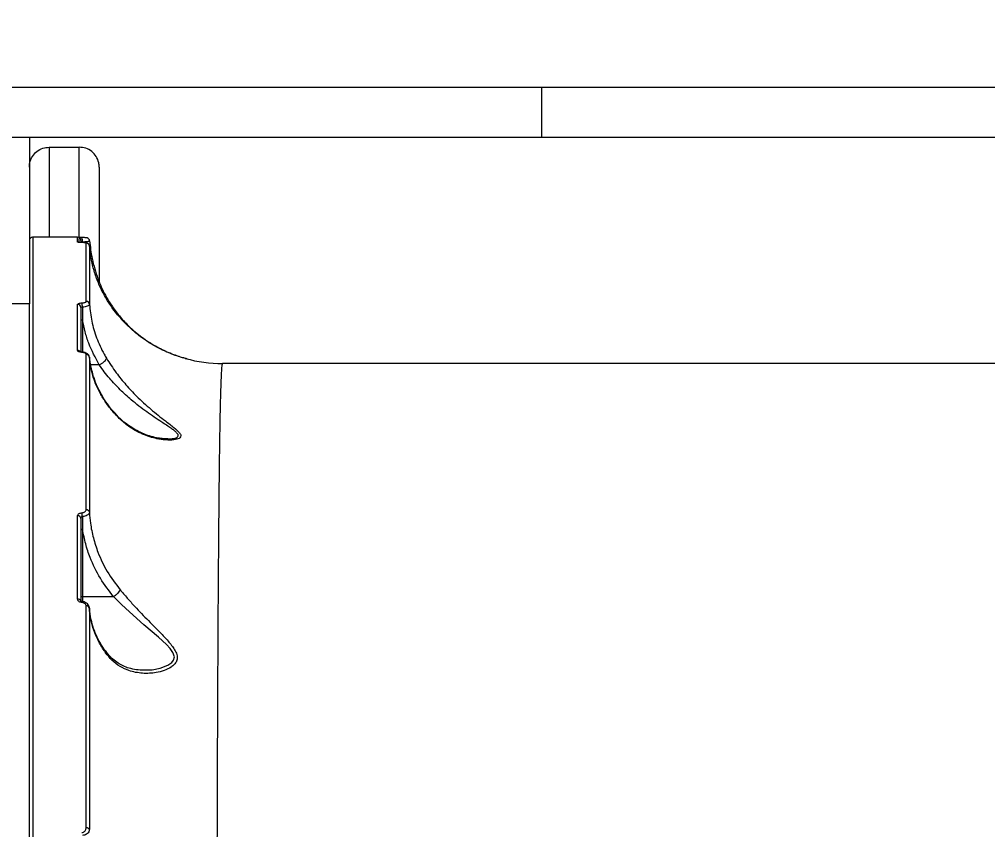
# Model space of a CAD drawing. Header units: millimetres. Extents: x -11024 to 8278, y -7837 to 5770.
# Drawn here: x 2405.4 to 2696.3, y 1305.2 to 1548.6 of the extents above; entities that cross this region are included whole.
import ezdxf

# ---------------------------------------------------------------- set-up
doc = ezdxf.new("R2010")
doc.units = ezdxf.units.MM
for name, color, linetype in [('DIKOM_ОБЪЕКТ', 7, 'Continuous'), ('DIKOM_РАЗМЕР_ЗОНА', 7, 'Continuous'), ('DIKOM_РАЗМЕР_ОБЪЕКТА', 7, 'Continuous')]:
    doc.layers.add(name, color=color, linetype=linetype)
doc.styles.add('style1', font='arial.ttf', dxfattribs={"width": 0.8})
doc.dimstyles.new('1-50', dxfattribs={"dimtxt": 300, "dimasz": 200, "dimexe": 100, "dimexo": 0, "dimgap": 100, "dimtad": 1, "dimtxsty": 'style1', "dimcen": 200, "dimclrd": 7, "dimclre": 7, "dimclrt": 7, "dimadec": 1, "dimazin": 2, "dimtfac": 1, "dimtmove": 0, "dimatfit": 2, "dimfxl": 0, "dimlwd": 25, "dimlwe": 18, "dimarcsym": 0})

# ---------------------------------------------------------------- blocks, each defined once
blk = doc.blocks.new('*D9')
at = {"layer": 'Defpoints', "color": 0, "transparency": 16777216}
for p in [(3740.68, 3707.51), (-8191.56, -3797.25), (-1076.12, -3797.25)]:
    blk.add_point(p, dxfattribs=at)
at = {"layer": 'DIKOM_РАЗМЕР_ОБЪЕКТА', "color": 7, "lineweight": 18, "transparency": 16777216}
for p, q in [((3740.68, 3707.51), (-8291.56, 3707.51)), ((-1076.12, -3797.25), (-8291.56, -3797.25))]:
    blk.add_line(p, q, dxfattribs=at)
at = {"layer": 'DIKOM_РАЗМЕР_ОБЪЕКТА', "color": 7, "lineweight": 25, "transparency": 16777216}
blk.add_line((-8191.56, 3507.51), (-8191.56, -3597.25), dxfattribs=at)
at = {"layer": 'DIKOM_РАЗМЕР_ОБЪЕКТА', "color": 7, "transparency": 16777216}
for points in [[(-8224.9, 3507.51), (-8158.23, 3507.51), (-8191.56, 3707.51)], [(-8224.9, -3597.25), (-8158.23, -3597.25), (-8191.56, -3797.25)]]:
    blk.add_solid(points, dxfattribs=at)
at = {"layer": 'DIKOM_РАЗМЕР_ОБЪЕКТА', "color": 7, "transparency": 16777216, "insert": (-8444.74, -44.87), "char_height": 300, "attachment_point": 5, "rotation": 90, "style": 'style1'}
blk.add_mtext('7500', dxfattribs=at)
blk = doc.blocks.new('*D11')
at = {"layer": 'Defpoints', "color": 0, "transparency": 16777216}
for p in [(3316.13, 5770.14), (-10574.15, -5797.25), (-1580.09, -5797.25)]:
    blk.add_point(p, dxfattribs=at)
at = {"layer": 'DIKOM_РАЗМЕР_ЗОНА', "color": 7, "lineweight": 18, "transparency": 16777216}
for p, q in [((3316.13, 5770.14), (-10674.15, 5770.14)), ((-1580.09, -5797.25), (-10674.15, -5797.25))]:
    blk.add_line(p, q, dxfattribs=at)
at = {"layer": 'DIKOM_РАЗМЕР_ЗОНА', "color": 7, "lineweight": 25, "transparency": 16777216}
blk.add_line((-10574.15, 5570.14), (-10574.15, -5597.25), dxfattribs=at)
at = {"layer": 'DIKOM_РАЗМЕР_ЗОНА', "color": 7, "transparency": 16777216}
for points in [[(-10607.49, 5570.14), (-10540.82, 5570.14), (-10574.15, 5770.14)], [(-10607.49, -5597.25), (-10540.82, -5597.25), (-10574.15, -5797.25)]]:
    blk.add_solid(points, dxfattribs=at)
at = {"layer": 'DIKOM_РАЗМЕР_ЗОНА', "color": 7, "transparency": 16777216, "insert": (-10827.33, -172.99), "char_height": 300, "attachment_point": 5, "rotation": 90, "style": 'style1'}
blk.add_mtext('11500', dxfattribs=at)

msp = doc.modelspace()

# ---------------------------------------------------------------- linework, layer by layer
at = {"layer": 'DIKOM_ОБЪЕКТ', "color": 7, "linetype": 'Continuous', "lineweight": 15}
for p, q in [((2287.384, 1528.171), (2562.384, 1528.171)), ((2562.384, 1513.171), (2562.384, 1528.171)), ((2562.384, 1528.171), (2837.384, 1528.171)), ((2387.384, 1513.171), (2562.384, 1513.171)), ((2408.384, 1513.171), (2408.384, 1463.171)), ((2562.384, 1513.171), (2837.384, 1513.171)), ((2414.384, 1510.175), (2423.384, 1510.175)), ((2414.384, 1510.175), (2414.384, 1483.171)), ((2423.384, 1483.035), (2423.384, 1510.175)), ((2429.384, 1504.164), (2429.384, 1469.72)), ((2422.886, 1483.171), (2409.383, 1483.171)), ((2409.384, 1483.04), (2409.384, 1483.043)), ((2423.384, 1481.591), (2423.384, 1482.728)), ((2408.384, 1463.171), (2387.384, 1463.171)), ((2408.384, 663.171), (2408.384, 1463.171)), ((2424.312, 1462.113), (2424.384, 1458.261)), ((2424.384, 1458.261), (2424.384, 1448.58)), ((2429.382, 1444.755), (2426.867, 1444.755)), ((2764.441, 1445.171), (2466.399, 1445.171)), ((2449.773, 1422.6), (2449.994, 1422.606)), ((2424.384, 1395.339), (2424.384, 1375.139)), ((2424.268, 1373.662), (2424.266, 1373.663)), ((2433.716, 1375.139), (2424.384, 1375.139)), ((2424.384, 1375.139), (2424.384, 1373.743))]:
    msp.add_line(p, q, dxfattribs=at)
at = {"layer": 'DIKOM_ОБЪЕКТ', "color": 7, "linetype": 'Continuous', "lineweight": 15, "flags": 128}
for points in [[(2408.385, 1482.213), (2408.384, 1482.185), (2408.384, 1482.171)], [(2424.384, 1458.261), (2424.287, 1458.258), (2424.193, 1458.248), (2424.106, 1458.231), (2424.031, 1458.21), (2423.968, 1458.183), (2423.922, 1458.153), (2423.894, 1458.12), (2423.884, 1458.086)], [(2424.242, 1448.604), (2424.23, 1448.601), (2424.208, 1448.574), (2424.186, 1448.523)], [(2424.384, 1395.339), (2424.287, 1395.336), (2424.193, 1395.326), (2424.106, 1395.309), (2424.031, 1395.288), (2423.968, 1395.261), (2423.922, 1395.231), (2423.894, 1395.198), (2423.884, 1395.164)], [(2442.846, 1353.198), (2445.247, 1353.235), (2447.732, 1353.692), (2450.004, 1354.541), (2451.236, 1355.397), (2451.737, 1356.053), (2451.962, 1357.102), (2451.526, 1358.426), (2450.692, 1359.607), (2449.626, 1360.757), (2447.155, 1363.024), (2442.82, 1366.738), (2438.453, 1370.579), (2436.05, 1372.843), (2433.748, 1375.139), (2433.741, 1375.146), (2433.741, 1375.146)], [(2426.427, 1305.192), (2426.4, 1305.3), (2426.339, 1305.403), (2426.246, 1305.498), (2426.123, 1305.58), (2425.975, 1305.649), (2425.808, 1305.699), (2425.628, 1305.731), (2425.44, 1305.743)]]:
    msp.add_lwpolyline(points, dxfattribs=at)
at = {"layer": 'DIKOM_ОБЪЕКТ', "color": 7, "linetype": 'Continuous', "lineweight": 15}
for centre, radius, start, end in [((2409.384, 1482.171), 1, 90.89523, 177.59911), ((2422.884, 1482.171), 1, 359.99958, 90.8701), ((2422.884, 1480.676), 1.005, 62.30864, 89.90214), ((2421.958, 1482.1), 2.394, 349.72258, 22.42277), ((2425.484, 1480.365), 0.998, 4.07708, 90.01373), ((2425.481, 1462.869), 0.981, 4.95894, 90.87985), ((2422.908, 1461.982), 0.977, 1.44236, 91.11118), ((2420.126, 1462.319), 4.191, 357.18579, 15.03402), ((2422.896, 1448.118), 1.028, 38.09002, 90.31974), ((2425.49, 1446.942), 0.966, 6.06668, 91.81763), ((2466.384, 1485.172), 40.001, 253.98195, 269.9974), ((2417.92, 1399.073), 6.396, 1.44629, 11.77021), ((2425.523, 1400.347), 0.929, 10.09871, 94.56944), ((2422.975, 1398.549), 0.916, 6.97611, 95.19542), ((2422.984, 1373.477), 0.945, 20.99423, 95.52016), ((2424.572, 1373.397), 0.405, 139.03018, 178.51529), ((2425.544, 1371.481), 0.913, 13.18245, 96.20778)]:
    msp.add_arc(centre, radius, start, end, dxfattribs=at)
for points, knots in [([(2408.384, 1504.164), (2408.384, 1504.175), (2408.384, 1504.629), (2408.517, 1505.756), (2409.214, 1507.438), (2410.579, 1508.951), (2412.369, 1509.977), (2413.712, 1510.109), (2414.384, 1510.175)], [0, 0, 0, 0, 0.0034592, 0.1454236, 0.360179, 0.5737878, 0.7868774, 1, 1, 1, 1]), ([(2429.384, 1504.164), (2429.384, 1504.175), (2429.383, 1504.629), (2429.252, 1505.756), (2428.554, 1507.438), (2427.189, 1508.951), (2425.399, 1509.977), (2424.056, 1510.109), (2423.384, 1510.175)], [0, 0, 0, 0, 0.0034592, 0.1454231, 0.3601729, 0.5737893, 0.7868782, 1, 1, 1, 1]), ([(2409.384, 1483.043), (2409.384, 1483.08), (2409.384, 1483.26), (2409.384, 1482.237), (2409.384, 1479.911), (2409.384, 1476.164), (2409.384, 1471.175), (2409.385, 1464.976), (2409.385, 1457.477), (2409.384, 1448.646), (2409.385, 1438.481), (2409.385, 1427.207), (2409.385, 1414.888), (2409.385, 1401.61), (2409.385, 1387.158), (2409.385, 1371.531), (2409.385, 1354.756), (2409.385, 1337.202), (2409.385, 1318.949), (2409.385, 1300.087), (2409.385, 1280.311), (2409.385, 1259.65), (2409.385, 1238.156), (2409.385, 1217.228), (2409.385, 1197.02), (2409.385, 1177.651), (2409.385, 1157.945), (2409.385, 1137.954), (2409.385, 1117.893), (2409.385, 1097.863), (2409.385, 1079.994), (2409.385, 1068.751), (2409.385, 1064.173)], [0, 0, 0, 0, 0.0094891, 0.0458486, 0.0822378, 0.1185971, 0.1539303, 0.1892907, 0.2246238, 0.2609834, 0.2973724, 0.3337321, 0.3690651, 0.4044256, 0.4397586, 0.476118, 0.5125074, 0.5488667, 0.5841997, 0.6195601, 0.6548934, 0.6912528, 0.7276417, 0.7640014, 0.7947535, 0.8255417, 0.8563299, 0.8874098, 0.9184899, 0.9487826, 0.979144, 1, 1, 1, 1]), ([(2422.886, 1481.682), (2422.886, 1481.737), (2422.886, 1482.013), (2422.885, 1482.64), (2422.885, 1483.171), (2422.884, 1483.101), (2422.884, 1483.079)], [0, 0, 0, 0, 0.0564077, 0.2820496, 0.779532, 1, 1, 1, 1]), ([(2424.215, 1481.522), (2424.18, 1481.523), (2424, 1481.526), (2423.667, 1481.539), (2423.275, 1481.571), (2422.955, 1481.621), (2422.91, 1481.66), (2422.886, 1481.682)], [0, 0, 0, 0, 0.04406313, 0.22453281, 0.43375507, 0.68748412, 1, 1, 1, 1]), ([(2424.138, 1481.529), (2424.072, 1481.53), (2423.872, 1481.534), (2423.581, 1481.553), (2423.35, 1481.575), (2423.243, 1481.595), (2423.25, 1481.593), (2423.252, 1481.593)], [0, 0, 0, 0, 0.1349071, 0.4104956, 0.7093962, 0.9369003, 1, 1, 1, 1]), ([(2424.176, 1483.014), (2424.156, 1483.014), (2423.972, 1483.014), (2423.668, 1483.017), (2423.465, 1483.022), (2423.376, 1483.025)], [0, 0, 0, 0, 0.0617606, 0.5928113, 1, 1, 1, 1]), ([(2423.884, 1482.021), (2423.884, 1482.077), (2423.884, 1482.168), (2423.884, 1481.711), (2423.884, 1481.537)], [0, 0, 0, 0, 0.6195995, 1, 1, 1, 1]), ([(2424.313, 1481.673), (2424.268, 1481.681), (2424.213, 1481.69), (2424.116, 1481.726), (2424.017, 1481.783), (2423.926, 1481.885), (2423.888, 1481.979), (2423.885, 1482.037), (2423.884, 1482.053)], [0, 0, 0, 0, 0.1521865, 0.1823949, 0.3868315, 0.6239608, 0.8956676, 1, 1, 1, 1]), ([(2426.475, 1480.443), (2426.476, 1480.45), (2426.489, 1480.579), (2426.395, 1480.805), (2426.228, 1481.061), (2426.028, 1481.229), (2425.83, 1481.333), (2425.61, 1481.407), (2425.328, 1481.461), (2424.904, 1481.503), (2424.445, 1481.525), (2424.191, 1481.525), (2424.12, 1481.525)], [0, 0, 0, 0, 0.0058496, 0.1143322, 0.2022471, 0.2805258, 0.3545176, 0.4361871, 0.5786215, 0.7812765, 0.9386398, 1, 1, 1, 1]), ([(2426.479, 1482.094), (2426.479, 1482.12), (2426.48, 1482.255), (2426.376, 1482.466), (2426.211, 1482.684), (2426.028, 1482.824), (2425.859, 1482.905), (2425.726, 1482.945), (2425.629, 1482.964), (2425.523, 1482.977), (2425.348, 1482.991), (2425.001, 1483.004), (2424.551, 1483.012), (2424.264, 1483.012), (2424.171, 1483.013)], [0, 0, 0, 0, 0.022521, 0.1179852, 0.1960608, 0.2624511, 0.3183518, 0.3623409, 0.3988358, 0.4435914, 0.5497923, 0.7507098, 0.9183064, 1, 1, 1, 1]), ([(2425.484, 1481.363), (2425.459, 1481.387), (2425.415, 1481.428), (2425.101, 1481.477), (2424.727, 1481.507), (2424.413, 1481.519), (2424.244, 1481.522), (2424.215, 1481.522)], [0, 0, 0, 0, 0.3277314, 0.5738872, 0.7796053, 0.962778, 1, 1, 1, 1]), ([(2426.495, 1482.041), (2426.492, 1482.027), (2426.481, 1481.977), (2426.278, 1481.889), (2425.784, 1481.792), (2425.114, 1481.714), (2424.582, 1481.687), (2424.313, 1481.673)], [0, 0, 0, 0, 0.0902777, 0.3322118, 0.5590738, 0.7775609, 1, 1, 1, 1]), ([(2425.466, 1463.85), (2425.467, 1465.953), (2425.469, 1470.159), (2425.474, 1475.043), (2425.478, 1478.952), (2425.482, 1480.559), (2425.484, 1481.363)], [0, 0, 0, 0, 0.248596, 0.497193, 0.7485966, 1, 1, 1, 1]), ([(2426.495, 1482.041), (2426.687, 1480.255), (2427.102, 1476.376), (2428.336, 1472.649), (2429.001, 1470.639)], [0, 0, 0, 0, 0.4605034, 1, 1, 1, 1]), ([(2426.479, 1480.436), (2426.477, 1479.643), (2426.473, 1478.059), (2426.468, 1474.191), (2426.463, 1469.318), (2426.46, 1465.075), (2426.458, 1462.954)], [0, 0, 0, 0, 0.2485969, 0.4971939, 0.7485969, 1, 1, 1, 1]), ([(2442.12, 1453.01), (2441.549, 1453.444), (2440.021, 1454.607), (2437.758, 1456.657), (2434.574, 1460.054), (2431.835, 1463.903), (2429.626, 1468.125), (2428.215, 1471.652), (2427.187, 1475.289), (2426.671, 1478.242), (2426.52, 1479.963), (2426.479, 1480.436)], [0, 0, 0, 0, 0.06011699, 0.1609839, 0.26186318, 0.46897778, 0.58840779, 0.70785318, 0.83064346, 0.95343549, 1, 1, 1, 1]), ([(2428.867, 1470.195), (2428.903, 1470.237), (2429.038, 1470.391), (2429.038, 1470.533), (2429.006, 1470.625), (2429.001, 1470.639)], [0, 0, 0, 0, 0.237449, 0.8839398, 1, 1, 1, 1]), ([(2429.001, 1470.639), (2429.313, 1469.849), (2429.964, 1468.203), (2431.232, 1465.659), (2432.916, 1462.812), (2435.089, 1459.813), (2438.051, 1456.519), (2441.645, 1453.384), (2445.708, 1450.688), (2449.106, 1448.972), (2451.719, 1447.906), (2453.573, 1447.248), (2454.93, 1446.842), (2455.286, 1446.741), (2455.345, 1446.724)], [0, 0, 0, 0, 0.0625731, 0.1304006, 0.1999594, 0.2943676, 0.3917271, 0.5226695, 0.6574558, 0.7848218, 0.8500758, 0.9152482, 0.9858967, 1, 1, 1, 1]), ([(2424.174, 1463.406), (2424.339, 1463.417), (2424.671, 1463.441), (2425.08, 1463.536), (2425.364, 1463.665), (2425.46, 1463.776), (2425.465, 1463.839), (2425.466, 1463.85)], [0, 0, 0, 0, 0.2364291, 0.4729267, 0.7099078, 0.9468357, 1, 1, 1, 1]), ([(2422.889, 1462.958), (2422.89, 1462.97), (2422.895, 1463.033), (2422.991, 1463.147), (2423.273, 1463.276), (2423.68, 1463.371), (2424.009, 1463.394), (2424.174, 1463.406)], [0, 0, 0, 0, 0.0545794, 0.29133, 0.5277891, 0.7639834, 1, 1, 1, 1]), ([(2422.89, 1449.145), (2422.89, 1449.407), (2422.89, 1450.717), (2422.89, 1453.847), (2422.889, 1458.312), (2422.889, 1461.409), (2422.889, 1462.958)], [0, 0, 0, 0, 0.0507681, 0.2538477, 0.6266965, 1, 1, 1, 1]), ([(2424.312, 1462.113), (2424.257, 1462.111), (2424.148, 1462.106), (2424.012, 1462.084), (2423.918, 1462.053), (2423.886, 1462.025), (2423.884, 1462.009), (2423.884, 1462.006)], [0, 0, 0, 0, 0.2355122, 0.4715701, 0.7082505, 0.9454183, 1, 1, 1, 1]), ([(2423.884, 1462.006), (2423.884, 1459.93), (2423.884, 1455.915), (2423.884, 1451.067), (2423.884, 1448.726)], [0, 0, 0, 0, 0.5171127, 1, 1, 1, 1]), ([(2426.458, 1462.954), (2426.457, 1462.934), (2426.449, 1462.823), (2426.291, 1462.62), (2425.819, 1462.381), (2425.138, 1462.194), (2424.588, 1462.14), (2424.312, 1462.113)], [0, 0, 0, 0, 0.0531328, 0.289972, 0.5268265, 0.7633798, 1, 1, 1, 1]), ([(2426.458, 1462.954), (2426.639, 1461.267), (2427.004, 1457.86), (2428.51, 1452.846), (2430.165, 1449.18), (2431.319, 1447.215), (2431.562, 1446.8)], [0, 0, 0, 0, 0.2991632, 0.6039885, 0.9163428, 1, 1, 1, 1]), ([(2429.382, 1444.755), (2428.244, 1446.89), (2426.533, 1450.099), (2425.079, 1454.704), (2424.617, 1457.072), (2424.384, 1458.261)], [0, 0, 0, 0, 0.4971226, 0.7475286, 1, 1, 1, 1]), ([(2455.744, 1446.605), (2455.757, 1446.6), (2455.797, 1446.583), (2455.048, 1446.772), (2453.816, 1447.126), (2451.44, 1447.905), (2447.852, 1449.398), (2444.401, 1451.372), (2442.505, 1452.733), (2442.12, 1453.01)], [0, 0, 0, 0, 0.0416586, 0.1368251, 0.2436186, 0.3532971, 0.6357153, 0.9261258, 1, 1, 1, 1]), ([(2424.186, 1448.523), (2424.164, 1448.525), (2423.975, 1448.538), (2423.622, 1448.593), (2423.219, 1448.737), (2422.943, 1448.929), (2422.908, 1449.073), (2422.89, 1449.145)], [0, 0, 0, 0, 0.0299041, 0.2617626, 0.5039199, 0.7520239, 1, 1, 1, 1]), ([(2424.243, 1448.607), (2424.183, 1448.611), (2424.038, 1448.62), (2423.85, 1448.66), (2423.716, 1448.702), (2423.663, 1448.733), (2423.672, 1448.726), (2423.674, 1448.724)], [0, 0, 0, 0, 0.195093, 0.4659391, 0.7154089, 0.9293217, 1, 1, 1, 1]), ([(2425.459, 1447.907), (2425.442, 1447.979), (2425.408, 1448.123), (2425.137, 1448.313), (2424.742, 1448.454), (2424.396, 1448.509), (2424.209, 1448.522), (2424.186, 1448.523)], [0, 0, 0, 0, 0.2478742, 0.4959345, 0.7364846, 0.9670569, 1, 1, 1, 1]), ([(2426.434, 1447.083), (2426.413, 1447.234), (2426.368, 1447.543), (2426.08, 1447.933), (2425.664, 1448.256), (2425.062, 1448.492), (2424.535, 1448.604), (2424.242, 1448.604), (2424.241, 1448.604)], [0, 0, 0, 0, 0.1546187, 0.317567, 0.496548, 0.7271684, 0.998927, 1, 1, 1, 1]), ([(2425.449, 1401.273), (2425.449, 1403.365), (2425.45, 1409.484), (2425.452, 1419.01), (2425.454, 1429.555), (2425.456, 1439.3), (2425.458, 1445.038), (2425.459, 1447.907)], [0, 0, 0, 0, 0.11445337, 0.33476488, 0.55507682, 0.77753912, 1, 1, 1, 1]), ([(2426.45, 1447.044), (2426.449, 1444.21), (2426.447, 1438.54), (2426.444, 1428.861), (2426.441, 1418.317), (2426.439, 1408.742), (2426.438, 1402.597), (2426.438, 1400.51)], [0, 0, 0, 0, 0.2203109, 0.4406225, 0.6630851, 0.885546, 1, 1, 1, 1]), ([(2435.751, 1428.383), (2434.872, 1429.273), (2433.173, 1430.993), (2431.092, 1433.78), (2429.008, 1437.278), (2427.169, 1441.699), (2426.692, 1445.247), (2426.45, 1447.044)], [0, 0, 0, 0, 0.1647944, 0.3184403, 0.4735198, 0.7333075, 1, 1, 1, 1]), ([(2427.601, 1441.64), (2427.408, 1442.297), (2426.945, 1443.878), (2426.618, 1445.708), (2426.569, 1446.873), (2426.56, 1447.096)], [0, 0, 0, 0, 0.3651452, 0.878771, 1, 1, 1, 1]), ([(2429.389, 1444.757), (2429.634, 1444.896), (2430.123, 1445.175), (2430.774, 1445.67), (2431.269, 1446.153), (2431.509, 1446.517), (2431.564, 1446.714), (2431.563, 1446.784), (2431.562, 1446.8)], [0, 0, 0, 0, 0.211502, 0.4229926, 0.6344669, 0.8459403, 0.9647722, 1, 1, 1, 1]), ([(2431.562, 1446.8), (2432.016, 1446.07), (2432.933, 1444.597), (2434.857, 1441.888), (2437.395, 1438.74), (2440.888, 1435.028), (2444.925, 1431.358), (2448.812, 1428.302), (2451.784, 1426.04), (2453.449, 1424.569), (2454.046, 1423.502), (2453.684, 1422.731), (2452.242, 1422.239), (2449.98, 1422.131), (2446.786, 1422.489), (2442.895, 1423.618), (2438.967, 1425.618), (2436.684, 1427.581), (2435.751, 1428.383)], [0, 0, 0, 0, 0.04010091, 0.0808871, 0.14997177, 0.22116227, 0.31256921, 0.40669597, 0.46810686, 0.51845063, 0.55095297, 0.5857522, 0.63084746, 0.68855002, 0.74782702, 0.83979325, 0.93457732, 1, 1, 1, 1]), ([(2429.389, 1444.757), (2429.388, 1444.756), (2429.385, 1444.755), (2429.383, 1444.755), (2429.382, 1444.755)], [0, 0, 0, 0, 0.6505591, 1, 1, 1, 1]), ([(2449.994, 1422.606), (2450.488, 1422.601), (2451.625, 1422.591), (2452.78, 1422.921), (2453.14, 1423.369), (2453.128, 1423.823), (2452.765, 1424.355), (2451.915, 1425.072), (2450.468, 1426.105), (2447.704, 1427.872), (2443.603, 1430.612), (2439.363, 1433.904), (2435.62, 1437.307), (2432.944, 1440.191), (2430.843, 1442.682), (2429.922, 1444.117), (2429.389, 1444.756), (2429.389, 1444.757)], [0, 0, 0, 0, 0.0495336, 0.1141078, 0.1511017, 0.1620333, 0.2069045, 0.242915, 0.2799668, 0.3724796, 0.5140931, 0.6592605, 0.7666607, 0.8765025, 0.9378024, 0.9999536, 1, 1, 1, 1]), ([(2466.386, 1445.072), (2466.349, 1445.06), (2466.258, 1445.03), (2466.123, 1443.686), (2465.979, 1441.151), (2465.843, 1437.371), (2465.715, 1432.358), (2465.594, 1426.083), (2465.482, 1418.697), (2465.378, 1410.256), (2465.283, 1400.836), (2465.193, 1390.275), (2465.109, 1378.558), (2465.03, 1365.7), (2464.958, 1351.994), (2464.893, 1337.512), (2464.833, 1322.339), (2464.778, 1306.213), (2464.728, 1289.151), (2464.682, 1271.192), (2464.644, 1253.944), (2464.613, 1237.623), (2464.587, 1222.35), (2464.563, 1206.719), (2464.543, 1190.786), (2464.525, 1174.624), (2464.509, 1158.22), (2464.496, 1141.59), (2464.49, 1130.347), (2464.486, 1124.725)], [0, 0, 0, 0, 0.0268284, 0.0663838, 0.1059699, 0.1455256, 0.1862364, 0.2269807, 0.2676918, 0.3071165, 0.3465716, 0.3859962, 0.4265713, 0.4671793, 0.5077544, 0.5470857, 0.5864474, 0.6257785, 0.6662558, 0.7067659, 0.7472433, 0.7786603, 0.8100773, 0.8417451, 0.8734129, 0.9049326, 0.9364529, 0.9682265, 1, 1, 1, 1]), ([(2435.606, 1428.722), (2434.947, 1429.39), (2433.569, 1430.787), (2431.781, 1433.08), (2430.167, 1435.553), (2428.845, 1438.153), (2427.986, 1440.194), (2427.672, 1441.375), (2427.601, 1441.64)], [0, 0, 0, 0, 0.172969, 0.3615805, 0.5530744, 0.7471727, 0.943407, 1, 1, 1, 1]), ([(2435.558, 1428.679), (2435.624, 1428.615), (2435.708, 1428.533), (2435.743, 1428.409), (2435.751, 1428.383)], [0, 0, 0, 0, 0.78890322, 1, 1, 1, 1]), ([(2449.998, 1422.558), (2449.798, 1422.554), (2449.166, 1422.543), (2447.857, 1422.663), (2446.038, 1422.987), (2443.905, 1423.592), (2441.736, 1424.456), (2439.642, 1425.572), (2437.733, 1426.883), (2436.397, 1427.937), (2435.729, 1428.619), (2435.617, 1428.733)], [0, 0, 0, 0, 0.0483939, 0.1531588, 0.2804591, 0.4200613, 0.5730756, 0.7138529, 0.8479528, 0.9744305, 1, 1, 1, 1]), ([(2422.892, 1399.461), (2422.894, 1399.495), (2422.902, 1399.635), (2423.013, 1399.87), (2423.299, 1400.123), (2423.699, 1400.309), (2424.02, 1400.355), (2424.181, 1400.378)], [0, 0, 0, 0, 0.07955303, 0.31951674, 0.54980431, 0.7748591, 1, 1, 1, 1]), ([(2424.181, 1400.378), (2424.34, 1400.4), (2424.658, 1400.445), (2425.052, 1400.629), (2425.332, 1400.876), (2425.44, 1401.105), (2425.447, 1401.24), (2425.449, 1401.273)], [0, 0, 0, 0, 0.226334, 0.452695, 0.6824143, 0.9207594, 1, 1, 1, 1]), ([(2426.438, 1400.51), (2426.434, 1400.464), (2426.42, 1400.278), (2426.235, 1399.96), (2425.764, 1399.612), (2425.106, 1399.346), (2424.578, 1399.272), (2424.313, 1399.235)], [0, 0, 0, 0, 0.0780817, 0.3139827, 0.5432279, 0.7710882, 1, 1, 1, 1]), ([(2426.438, 1400.51), (2426.523, 1399.42), (2426.723, 1396.839), (2427.541, 1392.799), (2429.12, 1387.888), (2431.639, 1382.541), (2434.303, 1379.041), (2435.652, 1377.268)], [0, 0, 0, 0, 0.1301681, 0.3081369, 0.4882706, 0.7408507, 1, 1, 1, 1]), ([(2422.893, 1374.418), (2422.893, 1374.864), (2422.893, 1377.099), (2422.893, 1382.531), (2422.893, 1390.536), (2422.893, 1396.485), (2422.892, 1399.461)], [0, 0, 0, 0, 0.0507673, 0.253856, 0.6267018, 1, 1, 1, 1]), ([(2424.313, 1399.235), (2424.266, 1399.223), (2424.211, 1399.21), (2424.113, 1399.157), (2424.015, 1399.072), (2423.923, 1398.913), (2423.887, 1398.769), (2423.885, 1398.682), (2423.884, 1398.66)], [0, 0, 0, 0, 0.1727154, 0.1993629, 0.4136174, 0.6507234, 0.9118575, 1, 1, 1, 1]), ([(2423.884, 1398.66), (2423.884, 1394.678), (2423.884, 1386.706), (2423.884, 1378.023), (2423.884, 1373.677)], [0, 0, 0, 0, 0.4994503, 1, 1, 1, 1]), ([(2424.313, 1399.235), (2424.314, 1399.156), (2424.328, 1397.857), (2424.357, 1396.558), (2424.384, 1395.339)], [0, 0, 0, 0, 0.0608047, 1, 1, 1, 1]), ([(2433.716, 1375.139), (2432.32, 1376.946), (2429.492, 1380.609), (2426.883, 1386.083), (2425.205, 1391.038), (2424.659, 1393.9), (2424.384, 1395.339)], [0, 0, 0, 0, 0.3001461, 0.6082159, 0.8030989, 1, 1, 1, 1]), ([(2435.652, 1377.268), (2436.363, 1376.428), (2437.795, 1374.735), (2440.639, 1371.6), (2444.199, 1367.901), (2447.826, 1364.285), (2450.303, 1361.624), (2451.658, 1359.878), (2452.507, 1358.465), (2452.919, 1357.038), (2452.682, 1355.766), (2451.983, 1354.768), (2450.745, 1353.775), (2448.883, 1352.919), (2445.981, 1352.186), (2442.355, 1351.996), (2438.68, 1352.699), (2435.608, 1354.133), (2433.231, 1355.882), (2431.912, 1357.543), (2431.294, 1358.322)], [0, 0, 0, 0, 0.0515651, 0.1038954, 0.1938052, 0.2863958, 0.343696, 0.3727593, 0.4024674, 0.4366787, 0.467108, 0.4964627, 0.5269722, 0.5803777, 0.6349465, 0.7251671, 0.8181229, 0.880202, 0.9438897, 1, 1, 1, 1]), ([(2435.652, 1377.268), (2435.647, 1377.254), (2435.6, 1377.118), (2435.422, 1376.797), (2434.985, 1376.254), (2434.401, 1375.668), (2433.961, 1375.32), (2433.741, 1375.146)], [0, 0, 0, 0, 0.0261932, 0.2630919, 0.5087393, 0.754365, 1, 1, 1, 1]), ([(2424.166, 1373.407), (2424.133, 1373.412), (2423.934, 1373.437), (2423.584, 1373.538), (2423.202, 1373.771), (2422.943, 1374.076), (2422.91, 1374.304), (2422.893, 1374.418)], [0, 0, 0, 0, 0.0479579, 0.2856259, 0.5236278, 0.7617164, 1, 1, 1, 1]), ([(2424.268, 1373.667), (2424.23, 1373.67), (2424.132, 1373.68), (2423.995, 1373.726), (2423.883, 1373.782), (2423.845, 1373.822), (2423.85, 1373.814), (2423.851, 1373.812)], [0, 0, 0, 0, 0.14616599, 0.37837582, 0.62814157, 0.89588918, 1, 1, 1, 1]), ([(2424.384, 1375.139), (2424.328, 1375.137), (2424.215, 1375.133), (2424.066, 1375.103), (2423.952, 1375.06), (2423.899, 1375.015), (2423.885, 1374.984), (2423.884, 1374.971), (2423.884, 1374.967)], [0, 0, 0, 0, 0.2146168, 0.4294207, 0.6438809, 0.8587113, 0.9551207, 1, 1, 1, 1]), ([(2425.445, 1372.389), (2425.429, 1372.504), (2425.395, 1372.734), (2425.135, 1373.041), (2424.753, 1373.276), (2424.401, 1373.378), (2424.2, 1373.403), (2424.166, 1373.407)], [0, 0, 0, 0, 0.2378304, 0.47551, 0.7135134, 0.9515592, 1, 1, 1, 1]), ([(2426.424, 1371.751), (2426.425, 1371.768), (2426.449, 1372.01), (2426.259, 1372.471), (2425.844, 1373.032), (2425.202, 1373.433), (2424.64, 1373.647), (2424.31, 1373.647), (2424.264, 1373.647)], [0, 0, 0, 0, 0.0166057, 0.2408336, 0.4635024, 0.7019596, 0.9585118, 1, 1, 1, 1]), ([(2433.741, 1375.146), (2433.738, 1375.144), (2433.73, 1375.139), (2433.721, 1375.139), (2433.716, 1375.139)], [0, 0, 0, 0, 0.4153575, 1, 1, 1, 1]), ([(2425.44, 1305.743), (2425.441, 1311.695), (2425.441, 1323.601), (2425.442, 1340.606), (2425.444, 1357.006), (2425.445, 1367.262), (2425.445, 1372.389)], [0, 0, 0, 0, 0.2485939, 0.4971889, 0.7485928, 1, 1, 1, 1]), ([(2426.433, 1371.69), (2426.433, 1366.631), (2426.431, 1356.515), (2426.43, 1340.227), (2426.428, 1323.209), (2426.427, 1311.197), (2426.427, 1305.192)], [0, 0, 0, 0, 0.24859499, 0.49719094, 0.74859583, 1, 1, 1, 1]), ([(2431.294, 1358.322), (2431.134, 1358.554), (2430.314, 1359.74), (2429.026, 1361.973), (2427.707, 1365.098), (2426.782, 1368.351), (2426.55, 1370.572), (2426.433, 1371.69)], [0, 0, 0, 0, 0.0563959, 0.2882888, 0.5227696, 0.7600015, 1, 1, 1, 1]), ([(2431.175, 1358.896), (2430.672, 1359.648), (2429.632, 1361.202), (2428.409, 1363.676), (2427.421, 1366.268), (2426.778, 1368.919), (2426.458, 1370.776), (2426.447, 1371.743), (2426.446, 1371.813)], [0, 0, 0, 0, 0.1857257, 0.3841479, 0.5836773, 0.7839307, 0.9843829, 1, 1, 1, 1]), ([(2431.294, 1358.322), (2431.294, 1358.351), (2431.295, 1358.483), (2431.272, 1358.687), (2431.165, 1358.806), (2431.118, 1358.858)], [0, 0, 0, 0, 0.1405884, 0.6233422, 1, 1, 1, 1]), ([(2442.831, 1353.089), (2442.83, 1353.089), (2442.064, 1353.053), (2440.546, 1353.19), (2438.459, 1353.616), (2436.599, 1354.298), (2434.985, 1355.18), (2433.474, 1356.349), (2432.202, 1357.612), (2431.501, 1358.588), (2431.226, 1358.972)], [0, 0, 0, 0, 0.0003924, 0.1758274, 0.3460946, 0.4922204, 0.6280264, 0.7721883, 0.9105303, 1, 1, 1, 1]), ([(2424.189, 1304.325), (2424.334, 1304.357), (2424.624, 1304.419), (2424.984, 1304.664), (2425.264, 1305.002), (2425.417, 1305.379), (2425.434, 1305.638), (2425.44, 1305.743)], [0, 0, 0, 0, 0.1920578, 0.3835645, 0.5902101, 0.8340237, 1, 1, 1, 1]), ([(2426.427, 1305.192), (2426.414, 1305.063), (2426.381, 1304.741), (2426.113, 1304.271), (2425.636, 1303.849), (2425.031, 1303.539), (2424.556, 1303.453), (2424.315, 1303.41)], [0, 0, 0, 0, 0.1576098, 0.3931751, 0.599135, 0.7967302, 1, 1, 1, 1])]:
    msp.add_open_spline(points, degree=3, knots=knots, dxfattribs=at)

# ---------------------------------------------------------------- dimensions: what is measured, and where the dimension line sits
at = {"layer": 'DIKOM_РАЗМЕР_ЗОНА'}
dim = msp.add_linear_dim(base=(-10574.155, -5797.252), p1=(3316.126, 5770.14), p2=(-1580.087, -5797.252), angle=90, text='11500', dimstyle='1-50', dxfattribs=at)
dim.commit()
dim.dimension.update_dxf_attribs({"geometry": '*D11', "text_midpoint": (-10574.155, -172.992), "dimtype": 160})
at = {"layer": 'DIKOM_РАЗМЕР_ОБЪЕКТА'}
dim = msp.add_linear_dim(base=(-8191.564, -3797.252), p1=(3740.68, 3707.508), p2=(-1076.116, -3797.252), angle=90, text='7500', dimstyle='1-50', dxfattribs=at)
dim.commit()
dim.dimension.update_dxf_attribs({"geometry": '*D9', "text_midpoint": (-8191.564, -44.872), "dimtype": 160})

doc.saveas('drawing.dxf')
